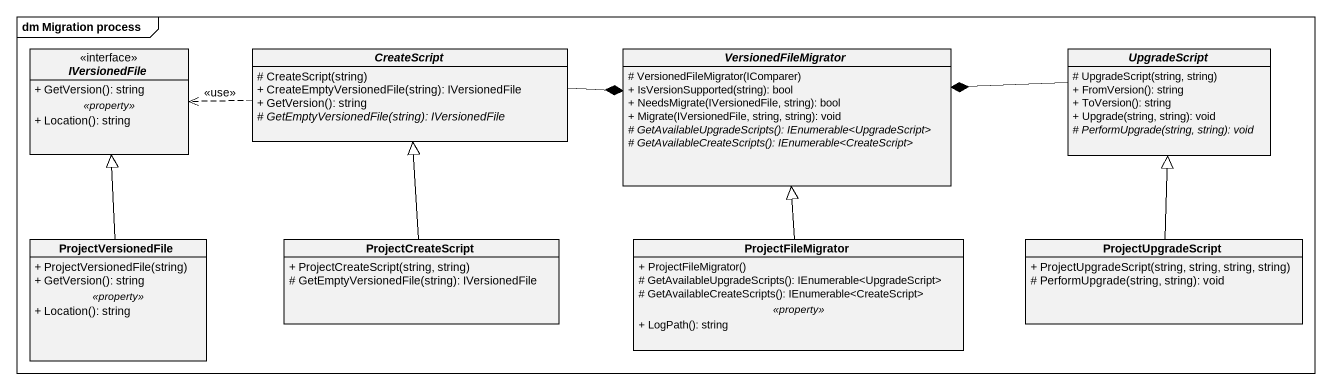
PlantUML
@startuml
mainframe dm Migration process
hide circle
hide empty members
skinparam classAttributeIconSize 0
interface IVersionedFile {
  + GetVersion(): string
  .. <<property>> ..
  + Location(): string
}
abstract class CreateScript {
  # CreateScript(string)
  + CreateEmptyVersionedFile(string): IVersionedFile
  + GetVersion(): string
  {abstract} # GetEmptyVersionedFile(string): IVersionedFile
}
abstract class VersionedFileMigrator {
  # VersionedFileMigrator(IComparer)
  + IsVersionSupported(string): bool
  + NeedsMigrate(IVersionedFile, string): bool
  + Migrate(IVersionedFile, string, string): void
  {abstract} # GetAvailableUpgradeScripts(): IEnumerable<UpgradeScript>
  {abstract} # GetAvailableCreateScripts(): IEnumerable<CreateScript>
}
abstract class UpgradeScript {
  # UpgradeScript(string, string)
  + FromVersion(): string
  + ToVersion(): string
  + Upgrade(string, string): void
  {abstract} # PerformUpgrade(string, string): void
}
class ProjectVersionedFile {
  + ProjectVersionedFile(string)
  + GetVersion(): string
  .. <<property>> ..
  + Location(): string
}
class ProjectCreateScript {
  + ProjectCreateScript(string, string)
  # GetEmptyVersionedFile(string): IVersionedFile
}
class ProjectFileMigrator {
  + ProjectFileMigrator()
  # GetAvailableUpgradeScripts(): IEnumerable<UpgradeScript>
  # GetAvailableCreateScripts(): IEnumerable<CreateScript>
  .. <<property>> ..
  + LogPath(): string
}
class ProjectUpgradeScript {
  + ProjectUpgradeScript(string, string, string, string)
  # PerformUpgrade(string, string): void
}
CreateScript .left.> IVersionedFile : <<use>>
CreateScript -right-* VersionedFileMigrator
UpgradeScript -left-* VersionedFileMigrator
ProjectVersionedFile -up-|> IVersionedFile
ProjectCreateScript -up-|> CreateScript
ProjectFileMigrator -up-|> VersionedFileMigrator
ProjectUpgradeScript -up-|> UpgradeScript
@enduml
